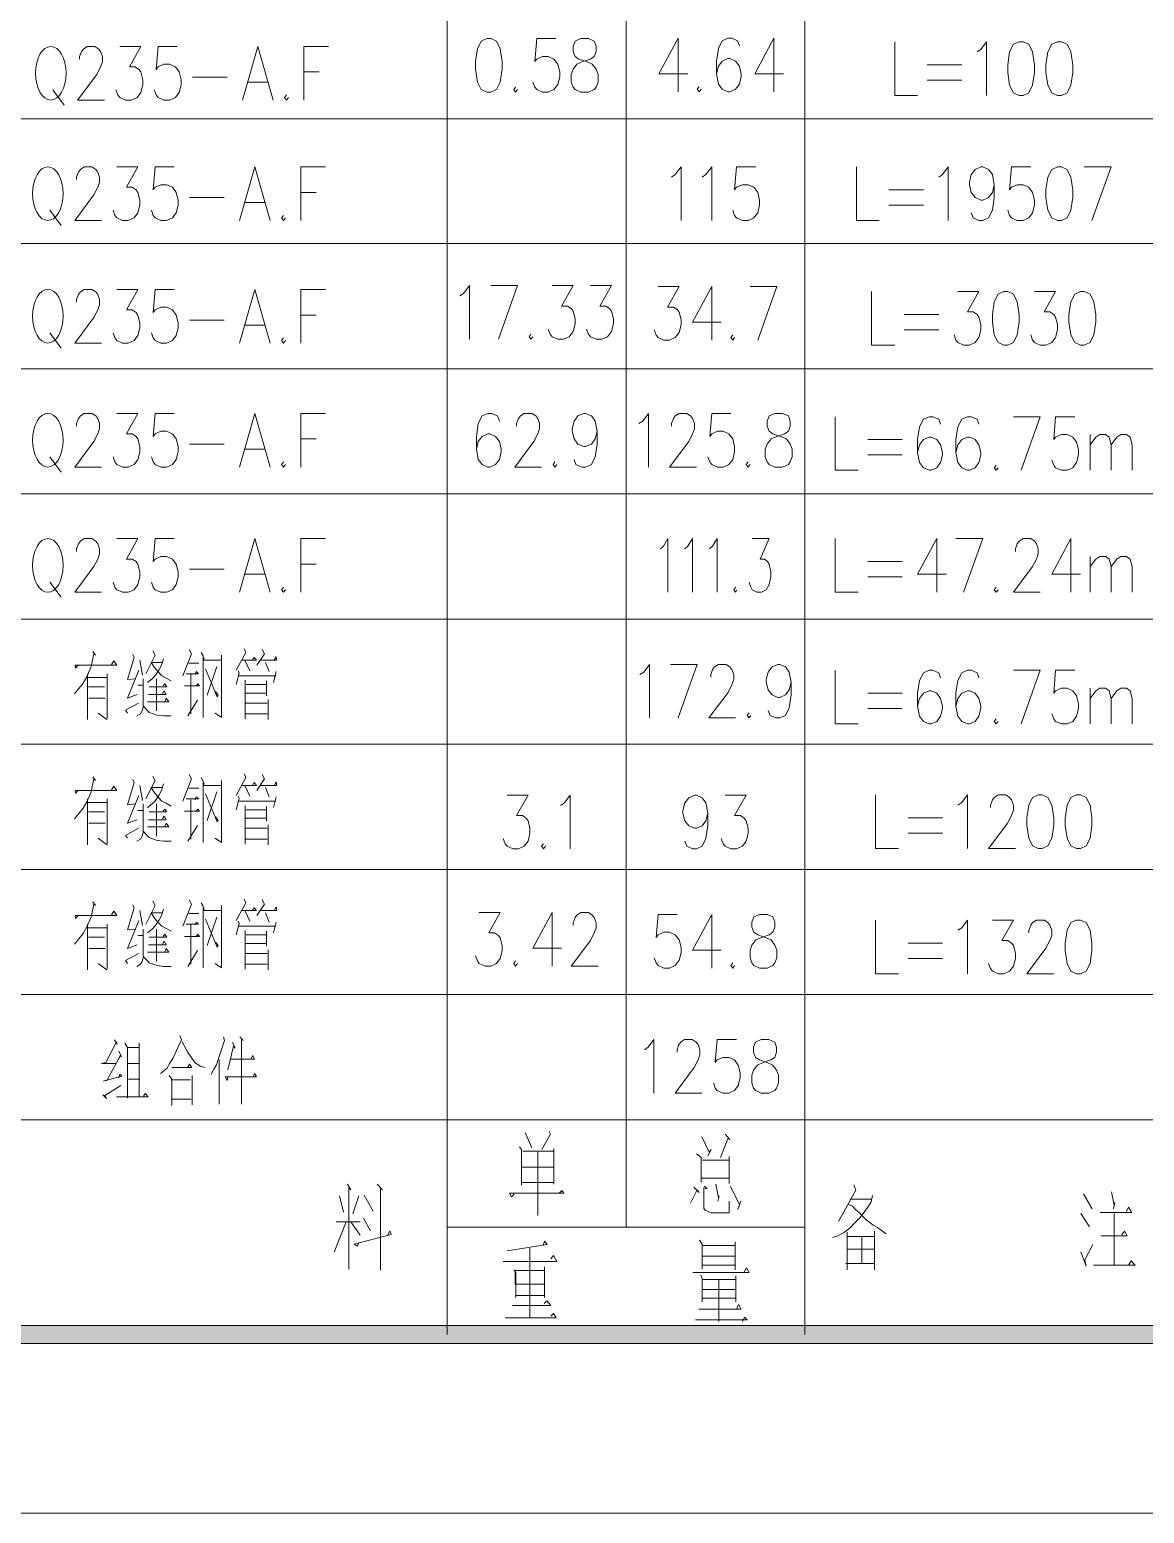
# Model space of a CAD drawing. Header units: millimetres. Extents: x 0 to 829, y 0 to 586.
# Drawn here: x 707.5 to 769, y 0 to 81.8 of the extents above; entities that cross this region are included whole.
import ezdxf

# ---------------------------------------------------------------- set-up
doc = ezdxf.new("R2010")
doc.units = ezdxf.units.MM

msp = doc.modelspace()

# ---------------------------------------------------------------- hatches: boundary and pattern name
h = msp.add_hatch(color=0)
h.dxf.hatch_style = 2
h.paths.add_polyline_path([(24.154694, 9.36625), (25.142472, 10.3505), (818.80075, 10.3505), (819.788528, 9.36625)])

# ---------------------------------------------------------------- linework, layer by layer
at = {"color": 0, "lineweight": 0}
for points in [[(0, 0), (0, 585.632278), (829.154778, 585.632278), (829.154778, 0)], [(732.705333, 81.31175), (732.387833, 81.170639), (732.176167, 80.747306), (732.070333, 80.045278), (732.070333, 79.621944), (732.176167, 78.916389), (732.387833, 78.496583), (732.705333, 78.355472), (732.917, 78.355472), (733.230972, 78.496583), (733.442639, 78.916389), (733.548472, 79.621944), (733.548472, 80.045278), (733.442639, 80.747306), (733.230972, 81.170639), (732.917, 81.31175)], [(737.880583, 81.31175), (737.563083, 81.170639), (737.45725, 80.888417), (737.45725, 80.606194), (737.563083, 80.3275), (737.77475, 80.186389), (738.198083, 80.045278), (738.515583, 79.904167), (738.723722, 79.621944), (738.829556, 79.339722), (738.829556, 78.916389), (738.723722, 78.637694), (738.617889, 78.496583), (738.303917, 78.355472), (737.880583, 78.355472), (737.563083, 78.496583), (737.45725, 78.637694), (737.351417, 78.916389), (737.351417, 79.339722), (737.45725, 79.621944), (737.668917, 79.904167), (737.986417, 80.045278), (738.40975, 80.186389), (738.617889, 80.3275), (738.723722, 80.606194), (738.723722, 80.888417), (738.617889, 81.170639), (738.303917, 81.31175)], [(762.052917, 81.138889), (761.735417, 80.997778), (761.52375, 80.574444), (761.417917, 79.872417), (761.417917, 79.449083), (761.52375, 78.743528), (761.735417, 78.323722), (762.052917, 78.182611), (762.264583, 78.182611), (762.582083, 78.323722), (762.79375, 78.743528), (762.896056, 79.449083), (762.896056, 79.872417), (762.79375, 80.574444), (762.582083, 80.997778), (762.264583, 81.138889)], [(764.166056, 81.138889), (763.848556, 80.997778), (763.636889, 80.574444), (763.531056, 79.872417), (763.531056, 79.449083), (763.636889, 78.743528), (763.848556, 78.323722), (764.166056, 78.182611), (764.377722, 78.182611), (764.691694, 78.323722), (764.903361, 78.743528), (765.009194, 79.449083), (765.009194, 79.872417), (764.903361, 80.574444), (764.691694, 80.997778), (764.377722, 81.138889)], [(764.166056, 74.238556), (763.848556, 74.097444), (763.636889, 73.674111), (763.531056, 72.972083), (763.531056, 72.54875), (763.636889, 71.843194), (763.848556, 71.423389), (764.166056, 71.282278), (764.377722, 71.282278), (764.691694, 71.423389), (764.903361, 71.843194), (765.009194, 72.54875), (765.009194, 72.972083), (764.903361, 73.674111), (764.691694, 74.097444), (764.377722, 74.238556)], [(761.20625, 67.369972), (760.892278, 67.228861), (760.680611, 66.805528), (760.574778, 66.099972), (760.574778, 65.680167), (760.680611, 64.974611), (760.892278, 64.551278), (761.20625, 64.410167), (761.417917, 64.410167), (761.735417, 64.551278), (761.947083, 64.974611), (762.052917, 65.680167), (762.052917, 66.099972), (761.947083, 66.805528), (761.735417, 67.228861), (761.417917, 67.369972)], [(765.432528, 67.369972), (765.115028, 67.228861), (764.903361, 66.805528), (764.797528, 66.099972), (764.797528, 65.680167), (764.903361, 64.974611), (765.115028, 64.551278), (765.432528, 64.410167), (765.644194, 64.410167), (765.961694, 64.551278), (766.173361, 64.974611), (766.279194, 65.680167), (766.279194, 66.099972), (766.173361, 66.805528), (765.961694, 67.228861), (765.644194, 67.369972)], [(748.583861, 60.646028), (748.266361, 60.504917), (748.160528, 60.222694), (748.160528, 59.944), (748.266361, 59.661778), (748.478028, 59.520667), (748.901361, 59.379556), (749.218861, 59.238444), (749.430528, 58.956222), (749.536361, 58.674), (749.536361, 58.250667), (749.430528, 57.971972), (749.324694, 57.830861), (749.007194, 57.68975), (748.583861, 57.68975), (748.266361, 57.830861), (748.160528, 57.971972), (748.054694, 58.250667), (748.054694, 58.674), (748.160528, 58.956222), (748.372194, 59.238444), (748.689694, 59.379556), (749.113028, 59.520667), (749.324694, 59.661778), (749.430528, 59.944), (749.430528, 60.222694), (749.324694, 60.504917), (749.007194, 60.646028)], [(763.107722, 39.613417), (762.79375, 39.472306), (762.582083, 39.048972), (762.47625, 38.346944), (762.47625, 37.923611), (762.582083, 37.218056), (762.79375, 36.794722), (763.107722, 36.653611), (763.319389, 36.653611), (763.636889, 36.794722), (763.848556, 37.218056), (763.954389, 37.923611), (763.954389, 38.346944), (763.848556, 39.048972), (763.636889, 39.472306), (763.319389, 39.613417)], [(765.220861, 39.613417), (764.903361, 39.472306), (764.691694, 39.048972), (764.589389, 38.346944), (764.589389, 37.923611), (764.691694, 37.218056), (764.903361, 36.794722), (765.220861, 36.653611), (765.432528, 36.653611), (765.750028, 36.794722), (765.961694, 37.218056), (766.067528, 37.923611), (766.067528, 38.346944), (765.961694, 39.048972), (765.750028, 39.472306), (765.432528, 39.613417)], [(747.740722, 33.023528), (747.423222, 32.882417), (747.317389, 32.600194), (747.317389, 32.3215), (747.423222, 32.039278), (747.634889, 31.898167), (748.054694, 31.757056), (748.372194, 31.615944), (748.583861, 31.333722), (748.689694, 31.0515), (748.689694, 30.631694), (748.583861, 30.349472), (748.478028, 30.208361), (748.160528, 30.06725), (747.740722, 30.06725), (747.423222, 30.208361), (747.317389, 30.349472), (747.211556, 30.631694), (747.211556, 31.0515), (747.317389, 31.333722), (747.529056, 31.615944), (747.846556, 31.757056), (748.266361, 31.898167), (748.478028, 32.039278), (748.583861, 32.3215), (748.583861, 32.600194), (748.478028, 32.882417), (748.160528, 33.023528)], [(765.220861, 32.713083), (764.903361, 32.571972), (764.691694, 32.148639), (764.589389, 31.443083), (764.589389, 31.023278), (764.691694, 30.317722), (764.903361, 29.894389), (765.220861, 29.753278), (765.432528, 29.753278), (765.750028, 29.894389), (765.961694, 30.317722), (766.067528, 31.023278), (766.067528, 31.443083), (765.961694, 32.148639), (765.750028, 32.571972), (765.432528, 32.713083)], [(747.832444, 26.126722), (747.514944, 25.985611), (747.409111, 25.703389), (747.409111, 25.421167), (747.514944, 25.138944), (747.726611, 25.001361), (748.149944, 24.86025), (748.467444, 24.719139), (748.679111, 24.436917), (748.784944, 24.154694), (748.784944, 23.731361), (748.679111, 23.449139), (748.573278, 23.308028), (748.255778, 23.170444), (747.832444, 23.170444), (747.514944, 23.308028), (747.409111, 23.449139), (747.303278, 23.731361), (747.303278, 24.154694), (747.409111, 24.436917), (747.620778, 24.719139), (747.938278, 24.86025), (748.361611, 25.001361), (748.573278, 25.138944), (748.679111, 25.421167), (748.679111, 25.703389), (748.573278, 25.985611), (748.255778, 26.126722)], [(24.154694, 9.36625), (25.142472, 10.3505), (818.80075, 10.3505), (819.788528, 9.36625)]]:
    msp.add_lwpolyline(points, close=True, dxfattribs=at)
for points in [[(730.521639, 28.603222), (730.521639, 152.654)], [(740.381778, 28.603222), (740.381778, 152.654)], [(750.238389, 28.603222), (750.238389, 152.654)], [(736.508278, 81.31175), (735.449944, 81.31175), (735.344111, 80.045278), (735.449944, 80.186389), (735.767444, 80.3275), (736.084944, 80.3275), (736.402444, 80.186389), (736.614111, 79.904167), (736.716417, 79.480833), (736.716417, 79.198611), (736.614111, 78.775278), (736.402444, 78.496583), (736.084944, 78.355472), (735.767444, 78.355472), (735.449944, 78.496583), (735.344111, 78.637694), (735.238278, 78.916389)], [(743.246333, 81.332917), (742.191528, 79.360889), (743.7755, 79.360889)], [(743.246333, 81.332917), (743.246333, 78.376639)], [(746.625944, 80.909583), (746.520111, 81.191806), (746.206139, 81.332917), (745.994472, 81.332917), (745.676972, 81.191806), (745.465306, 80.768472), (745.359472, 80.066444), (745.359472, 79.360889), (745.465306, 78.796444), (745.676972, 78.51775), (745.994472, 78.376639), (746.100306, 78.376639), (746.417806, 78.51775), (746.625944, 78.796444), (746.731778, 79.219778), (746.731778, 79.360889), (746.625944, 79.784222), (746.417806, 80.066444), (746.100306, 80.207556), (745.994472, 80.207556), (745.676972, 80.066444), (745.465306, 79.784222), (745.359472, 79.360889)], [(748.527417, 81.332917), (747.472611, 79.360889), (749.056583, 79.360889)], [(748.527417, 81.332917), (748.527417, 78.376639)], [(755.187861, 81.138889), (755.187861, 78.182611), (756.454333, 78.182611)], [(759.728111, 80.574444), (759.939778, 80.715556), (760.257278, 81.138889), (760.257278, 78.182611)], [(710.243972, 80.175806), (710.243972, 80.316917), (710.349806, 80.595611), (710.455639, 80.736722), (710.667306, 80.877833), (711.087111, 80.877833), (711.298778, 80.736722), (711.404611, 80.595611), (711.510444, 80.316917), (711.510444, 80.034694), (711.404611, 79.752472), (711.192944, 79.329139), (710.138139, 77.921556), (711.616278, 77.921556)], [(712.462944, 80.877833), (713.623583, 80.877833), (712.988583, 79.752472), (713.306083, 79.752472), (713.51775, 79.611361), (713.623583, 79.47025), (713.729417, 79.046917), (713.729417, 78.764694), (713.623583, 78.344889), (713.411917, 78.062667), (713.094417, 77.921556), (712.780444, 77.921556), (712.462944, 78.062667), (712.357111, 78.203778), (712.251278, 78.486)], [(715.630889, 80.877833), (714.576083, 80.877833), (714.47025, 79.611361), (714.576083, 79.752472), (714.890056, 79.893583), (715.207556, 79.893583), (715.525056, 79.752472), (715.736722, 79.47025), (715.842556, 79.046917), (715.842556, 78.764694), (715.736722, 78.344889), (715.525056, 78.062667), (715.207556, 77.921556), (714.890056, 77.921556), (714.576083, 78.062667), (714.47025, 78.203778), (714.364417, 78.486)], [(719.222167, 77.921556), (720.068833, 80.877833), (720.911972, 77.921556)], [(722.601778, 77.921556), (722.601778, 80.877833), (723.977611, 80.877833)], [(722.601778, 79.47025), (723.448444, 79.47025)], [(756.9835, 79.872417), (758.884972, 79.872417)], [(716.477556, 79.188028), (718.379028, 79.188028)], [(719.539667, 78.905806), (720.594472, 78.905806)], [(734.289306, 78.637694), (734.183472, 78.496583), (734.289306, 78.355472), (734.395139, 78.496583)], [(744.4105, 78.655333), (744.304667, 78.51775), (744.4105, 78.376639), (744.516333, 78.51775)], [(756.9835, 79.02575), (758.884972, 79.02575)], [(708.765833, 78.486), (709.397306, 77.639333)], [(721.652806, 78.203778), (721.546972, 78.062667), (721.652806, 77.921556), (721.758639, 78.062667)], [(592.493806, 76.884389), (769.958667, 76.884389)], [(710.081694, 73.536528), (710.081694, 73.674111), (710.187528, 73.956333), (710.293361, 74.097444), (710.505028, 74.238556), (710.924833, 74.238556), (711.1365, 74.097444), (711.242333, 73.956333), (711.348167, 73.674111), (711.348167, 73.395417), (711.242333, 73.113194), (711.030667, 72.689861), (709.975861, 71.282278), (711.454, 71.282278)], [(712.300667, 74.238556), (713.461306, 74.238556), (712.826306, 73.113194), (713.143806, 73.113194), (713.355472, 72.972083), (713.461306, 72.830972), (713.567139, 72.407639), (713.567139, 72.125417), (713.461306, 71.705611), (713.249639, 71.423389), (712.932139, 71.282278), (712.614639, 71.282278), (712.300667, 71.423389), (712.194833, 71.5645), (712.089, 71.843194)], [(715.468611, 74.238556), (714.410278, 74.238556), (714.307972, 72.972083), (714.410278, 73.113194), (714.727778, 73.254306), (715.045278, 73.254306), (715.362778, 73.113194), (715.574444, 72.830972), (715.680278, 72.407639), (715.680278, 72.125417), (715.574444, 71.705611), (715.362778, 71.423389), (715.045278, 71.282278), (714.727778, 71.282278), (714.410278, 71.423389), (714.307972, 71.5645), (714.202139, 71.843194)], [(719.059889, 71.282278), (719.903028, 74.238556), (720.749694, 71.282278)], [(722.4395, 71.282278), (722.4395, 74.238556), (723.811806, 74.238556)], [(742.879444, 73.674111), (743.091111, 73.815222), (743.408611, 74.238556), (743.408611, 71.282278)], [(744.56925, 73.674111), (744.780917, 73.815222), (745.098417, 74.238556), (745.098417, 71.282278)], [(747.529056, 74.238556), (746.470722, 74.238556), (746.364889, 72.972083), (746.470722, 73.113194), (746.788222, 73.254306), (747.105722, 73.254306), (747.423222, 73.113194), (747.634889, 72.830972), (747.740722, 72.407639), (747.740722, 72.125417), (747.634889, 71.705611), (747.423222, 71.423389), (747.105722, 71.282278), (746.788222, 71.282278), (746.470722, 71.423389), (746.364889, 71.5645), (746.259056, 71.843194)], [(753.074722, 74.238556), (753.074722, 71.282278), (754.341194, 71.282278)], [(757.614972, 73.674111), (757.826639, 73.815222), (758.144139, 74.238556), (758.144139, 71.282278)], [(760.680611, 73.254306), (760.574778, 72.830972), (760.363111, 72.54875), (760.045611, 72.407639), (759.939778, 72.407639), (759.622278, 72.54875), (759.410611, 72.830972), (759.304778, 73.254306), (759.304778, 73.395417), (759.410611, 73.815222), (759.622278, 74.097444), (759.939778, 74.238556), (760.045611, 74.238556), (760.363111, 74.097444), (760.574778, 73.815222), (760.680611, 73.254306), (760.680611, 72.54875), (760.574778, 71.843194), (760.363111, 71.423389), (760.045611, 71.282278), (759.833944, 71.282278), (759.516444, 71.423389), (759.410611, 71.705611)], [(762.687917, 74.238556), (761.629583, 74.238556), (761.52375, 72.972083), (761.629583, 73.113194), (761.947083, 73.254306), (762.264583, 73.254306), (762.582083, 73.113194), (762.79375, 72.830972), (762.896056, 72.407639), (762.896056, 72.125417), (762.79375, 71.705611), (762.582083, 71.423389), (762.264583, 71.282278), (761.947083, 71.282278), (761.629583, 71.423389), (761.52375, 71.5645), (761.417917, 71.843194)], [(765.644194, 74.238556), (767.122333, 74.238556), (766.067528, 71.282278)], [(722.4395, 72.830972), (723.286167, 72.830972)], [(754.870361, 72.972083), (756.771833, 72.972083)], [(716.31175, 72.54875), (718.213222, 72.54875)], [(719.377389, 72.266528), (720.432194, 72.266528)], [(754.870361, 72.125417), (756.771833, 72.125417)], [(708.603556, 71.843194), (709.235028, 71.000056)], [(721.490528, 71.5645), (721.384694, 71.423389), (721.490528, 71.282278), (721.596361, 71.423389)], [(592.493806, 70.012278), (769.958667, 70.012278)], [(710.081694, 66.777306), (710.081694, 66.918417), (710.187528, 67.200639), (710.293361, 67.34175), (710.505028, 67.482861), (710.924833, 67.482861), (711.1365, 67.34175), (711.242333, 67.200639), (711.348167, 66.918417), (711.348167, 66.636194), (711.242333, 66.353972), (711.030667, 65.930639), (709.975861, 64.523056), (711.454, 64.523056)], [(712.300667, 67.482861), (713.461306, 67.482861), (712.826306, 66.353972), (713.143806, 66.353972), (713.355472, 66.212861), (713.461306, 66.07175), (713.567139, 65.648417), (713.567139, 65.369722), (713.461306, 64.946389), (713.249639, 64.664167), (712.932139, 64.523056), (712.614639, 64.523056), (712.300667, 64.664167), (712.194833, 64.805278), (712.089, 65.0875)], [(715.468611, 67.482861), (714.410278, 67.482861), (714.307972, 66.212861), (714.410278, 66.353972), (714.727778, 66.495083), (715.045278, 66.495083), (715.362778, 66.353972), (715.574444, 66.07175), (715.680278, 65.648417), (715.680278, 65.369722), (715.574444, 64.946389), (715.362778, 64.664167), (715.045278, 64.523056), (714.727778, 64.523056), (714.410278, 64.664167), (714.307972, 64.805278), (714.202139, 65.0875)], [(719.059889, 64.523056), (719.903028, 67.482861), (720.749694, 64.523056)], [(722.4395, 64.523056), (722.4395, 67.482861), (723.811806, 67.482861)], [(731.223667, 67.130083), (731.435333, 67.271194), (731.752833, 67.694528), (731.752833, 64.734722)], [(732.917, 67.694528), (734.395139, 67.694528), (733.336806, 64.734722)], [(736.296611, 67.694528), (737.45725, 67.694528), (736.82225, 66.565639), (737.13975, 66.565639), (737.351417, 66.424528), (737.45725, 66.283417), (737.563083, 65.863611), (737.563083, 65.581389), (737.45725, 65.158056), (737.245583, 64.875833), (736.928083, 64.734722), (736.614111, 64.734722), (736.296611, 64.875833), (736.190778, 65.016944), (736.084944, 65.299167)], [(738.40975, 67.694528), (739.570389, 67.694528), (738.935389, 66.565639), (739.252889, 66.565639), (739.464556, 66.424528), (739.570389, 66.283417), (739.676222, 65.863611), (739.676222, 65.581389), (739.570389, 65.158056), (739.358722, 64.875833), (739.041222, 64.734722), (738.723722, 64.734722), (738.40975, 64.875833), (738.303917, 65.016944), (738.198083, 65.299167)], [(742.142139, 67.641611), (743.302778, 67.641611), (742.667778, 66.512722), (742.985278, 66.512722), (743.196944, 66.371611), (743.302778, 66.2305), (743.408611, 65.810694), (743.408611, 65.528472), (743.302778, 65.105139), (743.091111, 64.822917), (742.773611, 64.681806), (742.456111, 64.681806), (742.142139, 64.822917), (742.036306, 64.964028), (741.930472, 65.24625)], [(745.098417, 67.641611), (744.043611, 65.669583), (745.627583, 65.669583)], [(745.098417, 67.641611), (745.098417, 64.681806)], [(747.211556, 67.641611), (748.689694, 67.641611), (747.634889, 64.681806)], [(753.917861, 67.369972), (753.917861, 64.410167), (755.187861, 64.410167)], [(758.673306, 67.369972), (759.833944, 67.369972), (759.198944, 66.241083), (759.516444, 66.241083), (759.728111, 66.099972), (759.833944, 65.958861), (759.939778, 65.539056), (759.939778, 65.256833), (759.833944, 64.8335), (759.622278, 64.551278), (759.304778, 64.410167), (758.990806, 64.410167), (758.673306, 64.551278), (758.567472, 64.692389), (758.461639, 64.974611)], [(762.896056, 67.369972), (764.060222, 67.369972), (763.425222, 66.241083), (763.742722, 66.241083), (763.954389, 66.099972), (764.060222, 65.958861), (764.166056, 65.539056), (764.166056, 65.256833), (764.060222, 64.8335), (763.848556, 64.551278), (763.531056, 64.410167), (763.213556, 64.410167), (762.896056, 64.551278), (762.79375, 64.692389), (762.687917, 64.974611)], [(716.31175, 65.789528), (718.213222, 65.789528)], [(719.377389, 65.510833), (720.432194, 65.510833)], [(722.4395, 66.07175), (723.286167, 66.07175)], [(755.7135, 66.099972), (757.614972, 66.099972)], [(708.603556, 65.0875), (709.235028, 64.240833)], [(721.490528, 64.805278), (721.384694, 64.664167), (721.490528, 64.523056), (721.596361, 64.664167)], [(735.132444, 65.016944), (735.026611, 64.875833), (735.132444, 64.734722), (735.238278, 64.875833)], [(746.259056, 64.964028), (746.153222, 64.822917), (746.259056, 64.681806), (746.364889, 64.822917)], [(755.7135, 65.256833), (757.614972, 65.256833)], [(592.493806, 63.111944), (769.958667, 63.111944)], [(710.081694, 59.944), (710.081694, 60.081583), (710.187528, 60.363806), (710.293361, 60.504917), (710.505028, 60.646028), (710.924833, 60.646028), (711.1365, 60.504917), (711.242333, 60.363806), (711.348167, 60.081583), (711.348167, 59.802889), (711.242333, 59.520667), (711.030667, 59.097333), (709.975861, 57.68975), (711.454, 57.68975)], [(712.300667, 60.646028), (713.461306, 60.646028), (712.826306, 59.520667), (713.143806, 59.520667), (713.355472, 59.379556), (713.461306, 59.238444), (713.567139, 58.815111), (713.567139, 58.532889), (713.461306, 58.113083), (713.249639, 57.830861), (712.932139, 57.68975), (712.614639, 57.68975), (712.300667, 57.830861), (712.194833, 57.971972), (712.089, 58.250667)], [(715.468611, 60.646028), (714.410278, 60.646028), (714.307972, 59.379556), (714.410278, 59.520667), (714.727778, 59.661778), (715.045278, 59.661778), (715.362778, 59.520667), (715.574444, 59.238444), (715.680278, 58.815111), (715.680278, 58.532889), (715.574444, 58.113083), (715.362778, 57.830861), (715.045278, 57.68975), (714.727778, 57.68975), (714.410278, 57.830861), (714.307972, 57.971972), (714.202139, 58.250667)], [(719.059889, 57.68975), (719.903028, 60.646028), (720.749694, 57.68975)], [(722.4395, 57.68975), (722.4395, 60.646028), (723.811806, 60.646028)], [(733.389722, 60.222694), (733.283889, 60.504917), (732.966389, 60.646028), (732.75825, 60.646028), (732.44075, 60.504917), (732.229083, 60.081583), (732.12325, 59.379556), (732.12325, 58.674), (732.229083, 58.113083), (732.44075, 57.830861), (732.75825, 57.68975), (732.864083, 57.68975), (733.178056, 57.830861), (733.389722, 58.113083), (733.495556, 58.532889), (733.495556, 58.674), (733.389722, 59.097333), (733.178056, 59.379556), (732.864083, 59.520667), (732.75825, 59.520667), (732.44075, 59.379556), (732.229083, 59.097333), (732.12325, 58.674)], [(734.342222, 59.944), (734.342222, 60.081583), (734.448056, 60.363806), (734.553889, 60.504917), (734.765556, 60.646028), (735.185361, 60.646028), (735.397028, 60.504917), (735.502861, 60.363806), (735.608694, 60.081583), (735.608694, 59.802889), (735.502861, 59.520667), (735.291194, 59.097333), (734.236389, 57.68975), (735.714528, 57.68975)], [(738.776639, 59.661778), (738.670806, 59.238444), (738.462667, 58.956222), (738.145167, 58.815111), (738.039333, 58.815111), (737.721833, 58.956222), (737.510167, 59.238444), (737.404333, 59.661778), (737.404333, 59.802889), (737.510167, 60.222694), (737.721833, 60.504917), (738.039333, 60.646028), (738.145167, 60.646028), (738.462667, 60.504917), (738.670806, 60.222694), (738.776639, 59.661778), (738.776639, 58.956222), (738.670806, 58.250667), (738.462667, 57.830861), (738.145167, 57.68975), (737.9335, 57.68975), (737.616, 57.830861), (737.510167, 58.113083)], [(741.083806, 60.081583), (741.295472, 60.222694), (741.612972, 60.646028), (741.612972, 57.68975)], [(742.879444, 59.944), (742.879444, 60.081583), (742.985278, 60.363806), (743.091111, 60.504917), (743.302778, 60.646028), (743.726111, 60.646028), (743.937778, 60.504917), (744.043611, 60.363806), (744.149444, 60.081583), (744.149444, 59.802889), (744.043611, 59.520667), (743.831944, 59.097333), (742.773611, 57.68975), (744.25175, 57.68975)], [(746.153222, 60.646028), (745.098417, 60.646028), (744.992583, 59.379556), (745.098417, 59.520667), (745.415917, 59.661778), (745.733417, 59.661778), (746.047389, 59.520667), (746.259056, 59.238444), (746.364889, 58.815111), (746.364889, 58.532889), (746.259056, 58.113083), (746.047389, 57.830861), (745.733417, 57.68975), (745.415917, 57.68975), (745.098417, 57.830861), (744.992583, 57.971972), (744.88675, 58.250667)], [(751.910556, 60.466111), (751.910556, 57.509833), (753.180556, 57.509833)], [(757.720806, 60.046306), (757.614972, 60.325), (757.297472, 60.466111), (757.089333, 60.466111), (756.771833, 60.325), (756.560167, 59.905194), (756.454333, 59.199639), (756.454333, 58.494083), (756.560167, 57.933167), (756.771833, 57.650944), (757.089333, 57.509833), (757.195167, 57.509833), (757.509139, 57.650944), (757.720806, 57.933167), (757.826639, 58.352972), (757.826639, 58.494083), (757.720806, 58.917417), (757.509139, 59.199639), (757.195167, 59.34075), (757.089333, 59.34075), (756.771833, 59.199639), (756.560167, 58.917417), (756.454333, 58.494083)], [(759.833944, 60.046306), (759.728111, 60.325), (759.410611, 60.466111), (759.198944, 60.466111), (758.884972, 60.325), (758.673306, 59.905194), (758.567472, 59.199639), (758.567472, 58.494083), (758.673306, 57.933167), (758.884972, 57.650944), (759.198944, 57.509833), (759.304778, 57.509833), (759.622278, 57.650944), (759.833944, 57.933167), (759.939778, 58.352972), (759.939778, 58.494083), (759.833944, 58.917417), (759.622278, 59.199639), (759.304778, 59.34075), (759.198944, 59.34075), (758.884972, 59.199639), (758.673306, 58.917417), (758.567472, 58.494083)], [(761.735417, 60.466111), (763.213556, 60.466111), (762.15875, 57.509833)], [(765.115028, 60.466111), (764.060222, 60.466111), (763.954389, 59.199639), (764.060222, 59.34075), (764.377722, 59.481861), (764.691694, 59.481861), (765.009194, 59.34075), (765.220861, 59.058528), (765.326694, 58.635194), (765.326694, 58.352972), (765.220861, 57.933167), (765.009194, 57.650944), (764.691694, 57.509833), (764.377722, 57.509833), (764.060222, 57.650944), (763.954389, 57.792056), (763.848556, 58.074278)], [(716.31175, 58.956222), (718.213222, 58.956222)], [(722.4395, 59.238444), (723.286167, 59.238444)], [(753.706194, 59.199639), (755.607667, 59.199639)], [(765.961694, 57.509833), (765.961694, 59.481861)], [(765.961694, 58.917417), (766.279194, 59.34075), (766.490861, 59.481861), (766.804833, 59.481861), (767.0165, 59.34075), (767.122333, 58.917417), (767.122333, 57.509833)], [(767.122333, 58.917417), (767.439833, 59.34075), (767.6515, 59.481861), (767.969, 59.481861), (768.180667, 59.34075), (768.2865, 58.917417), (768.2865, 57.509833)], [(708.603556, 58.250667), (709.235028, 57.407528)], [(719.377389, 58.674), (720.432194, 58.674)], [(753.706194, 58.352972), (755.607667, 58.352972)], [(721.490528, 57.971972), (721.384694, 57.830861), (721.490528, 57.68975), (721.596361, 57.830861)], [(736.455361, 57.971972), (736.349528, 57.830861), (736.455361, 57.68975), (736.561194, 57.830861)], [(747.105722, 57.971972), (746.999889, 57.830861), (747.105722, 57.68975), (747.211556, 57.830861)], [(760.786444, 57.792056), (760.680611, 57.650944), (760.786444, 57.509833), (760.892278, 57.650944)], [(592.493806, 56.211611), (769.958667, 56.211611)], [(710.081694, 53.040139), (710.081694, 53.18125), (710.187528, 53.463472), (710.293361, 53.604583), (710.505028, 53.745694), (710.924833, 53.745694), (711.1365, 53.604583), (711.242333, 53.463472), (711.348167, 53.18125), (711.348167, 52.899028), (711.242333, 52.616806), (711.030667, 52.197), (709.975861, 50.785889), (711.454, 50.785889)], [(712.300667, 53.745694), (713.461306, 53.745694), (712.826306, 52.616806), (713.143806, 52.616806), (713.355472, 52.479222), (713.461306, 52.338111), (713.567139, 51.914778), (713.567139, 51.632556), (713.461306, 51.209222), (713.249639, 50.927), (712.932139, 50.785889), (712.614639, 50.785889), (712.300667, 50.927), (712.194833, 51.068111), (712.089, 51.350333)], [(715.468611, 53.745694), (714.410278, 53.745694), (714.307972, 52.479222), (714.410278, 52.616806), (714.727778, 52.757917), (715.045278, 52.757917), (715.362778, 52.616806), (715.574444, 52.338111), (715.680278, 51.914778), (715.680278, 51.632556), (715.574444, 51.209222), (715.362778, 50.927), (715.045278, 50.785889), (714.727778, 50.785889), (714.410278, 50.927), (714.307972, 51.068111), (714.202139, 51.350333)], [(719.059889, 50.785889), (719.903028, 53.745694), (720.749694, 50.785889)], [(722.4395, 50.785889), (722.4395, 53.745694), (723.811806, 53.745694)], [(742.269139, 53.18125), (742.434944, 53.322361), (742.688944, 53.745694), (742.688944, 50.785889)], [(743.620278, 53.18125), (743.789611, 53.322361), (744.043611, 53.745694), (744.043611, 50.785889)], [(744.971417, 53.18125), (745.14075, 53.322361), (745.39475, 53.745694), (745.39475, 50.785889)], [(747.338556, 53.745694), (748.266361, 53.745694), (747.761889, 52.616806), (748.012361, 52.616806), (748.181694, 52.479222), (748.266361, 52.338111), (748.351028, 51.914778), (748.351028, 51.632556), (748.266361, 51.209222), (748.097028, 50.927), (747.846556, 50.785889), (747.592556, 50.785889), (747.338556, 50.927), (747.253889, 51.068111), (747.169222, 51.350333)], [(751.910556, 53.745694), (751.910556, 50.785889), (753.180556, 50.785889)], [(757.509139, 53.745694), (756.454333, 51.773667), (758.038306, 51.773667)], [(757.509139, 53.745694), (757.509139, 50.785889)], [(758.567472, 53.745694), (760.045611, 53.745694), (758.990806, 50.785889)], [(761.84125, 53.040139), (761.84125, 53.18125), (761.947083, 53.463472), (762.052917, 53.604583), (762.264583, 53.745694), (762.687917, 53.745694), (762.896056, 53.604583), (763.001889, 53.463472), (763.107722, 53.18125), (763.107722, 52.899028), (763.001889, 52.616806), (762.79375, 52.197), (761.735417, 50.785889), (763.213556, 50.785889)], [(764.903361, 53.745694), (763.848556, 51.773667), (765.432528, 51.773667)], [(764.903361, 53.745694), (764.903361, 50.785889)], [(753.706194, 52.479222), (755.607667, 52.479222)], [(765.961694, 50.785889), (765.961694, 52.757917)], [(765.961694, 52.197), (766.279194, 52.616806), (766.490861, 52.757917), (766.804833, 52.757917), (767.0165, 52.616806), (767.122333, 52.197), (767.122333, 50.785889)], [(767.122333, 52.197), (767.439833, 52.616806), (767.6515, 52.757917), (767.969, 52.757917), (768.180667, 52.616806), (768.2865, 52.197), (768.2865, 50.785889)], [(716.31175, 52.055889), (718.213222, 52.055889)], [(719.377389, 51.773667), (720.432194, 51.773667)], [(722.4395, 52.338111), (723.286167, 52.338111)], [(753.706194, 51.632556), (755.607667, 51.632556)], [(708.603556, 51.350333), (709.235028, 50.507194)], [(721.490528, 51.068111), (721.384694, 50.927), (721.490528, 50.785889), (721.596361, 50.927)], [(746.407222, 51.068111), (746.322556, 50.927), (746.407222, 50.785889), (746.491889, 50.927)], [(760.786444, 51.068111), (760.680611, 50.927), (760.786444, 50.785889), (760.892278, 50.927)], [(592.493806, 49.30775), (769.958667, 49.30775)], [(710.970694, 47.512111), (711.118861, 47.314556), (711.030667, 47.392167), (710.8825, 46.683083), (710.646139, 46.129222), (710.438, 45.776444), (709.965278, 45.183778)], [(714.283278, 47.550917), (714.403222, 47.314556), (713.89875, 46.287972)], [(716.294111, 47.628528), (716.414056, 47.392167), (715.941333, 46.171556)], [(716.94675, 47.469778), (717.063167, 47.27575), (717.063167, 43.882028)], [(719.310361, 47.667333), (719.402083, 47.469778), (718.869389, 46.485528)], [(720.319306, 47.628528), (720.435722, 47.392167), (720.022972, 46.760694)], [(710.173417, 46.760694), (710.02525, 46.605472), (709.9935, 46.760694), (712.300667, 46.760694), (712.124278, 46.997056), (712.007861, 46.7995)], [(713.189667, 47.353361), (713.249639, 47.194611), (712.893333, 45.974), (713.337833, 46.012806)], [(713.574194, 47.039389), (713.722361, 46.210361)], [(714.875944, 47.117), (714.756, 46.760694), (714.607833, 46.485528), (714.431444, 46.210361), (714.255056, 46.012806), (713.986944, 45.81525)], [(714.195083, 46.919444), (714.815972, 46.919444)], [(714.195083, 46.919444), (714.34325, 46.683083), (714.551389, 46.407917), (714.78775, 46.171556), (715.024111, 46.051611), (715.288694, 45.892861)], [(716.265889, 46.880639), (716.826806, 46.880639)], [(717.094917, 47.194611), (717.094917, 47.039389), (718.040361, 47.039389)], [(717.804, 46.683083), (717.271306, 45.106167)], [(718.068583, 47.314556), (718.068583, 43.882028), (717.715806, 44.118389)], [(719.165722, 47.039389), (719.991222, 47.039389), (719.874806, 47.194611), (719.786611, 47.039389)], [(719.370333, 46.997056), (719.638444, 46.446722)], [(720.227583, 47.039389), (721.116583, 47.039389), (721.084833, 47.233417), (720.968417, 47.039389)], [(720.495694, 46.919444), (720.700306, 46.407917)], [(741.136722, 46.245639), (741.348389, 46.38675), (741.665889, 46.810083), (741.665889, 43.853806)], [(742.826528, 46.810083), (744.304667, 46.810083), (743.249861, 43.853806)], [(745.0455, 46.104528), (745.0455, 46.245639), (745.151333, 46.527861), (745.257167, 46.668972), (745.468833, 46.810083), (745.892167, 46.810083), (746.100306, 46.668972), (746.206139, 46.527861), (746.311972, 46.245639), (746.311972, 45.966944), (746.206139, 45.684722), (745.998, 45.261389), (744.939667, 43.853806), (746.417806, 43.853806)], [(749.483444, 45.825833), (749.377611, 45.4025), (749.165944, 45.120278), (748.848444, 44.979167), (748.742611, 44.979167), (748.425111, 45.120278), (748.213444, 45.4025), (748.107611, 45.825833), (748.107611, 45.966944), (748.213444, 46.38675), (748.425111, 46.668972), (748.742611, 46.810083), (748.848444, 46.810083), (749.165944, 46.668972), (749.377611, 46.38675), (749.483444, 45.825833), (749.483444, 45.120278), (749.377611, 44.414722), (749.165944, 43.994917), (748.848444, 43.853806), (748.636778, 43.853806), (748.319278, 43.994917), (748.213444, 44.273611)], [(710.674361, 43.765611), (710.674361, 46.287972), (710.674361, 46.090417), (711.767972, 46.090417), (711.767972, 46.287972), (711.767972, 43.882028), (711.73975, 43.765611), (711.267028, 44.118389)], [(713.514222, 46.485528), (712.893333, 44.947417), (713.426028, 45.144972)], [(713.750583, 46.012806), (713.750583, 44.435889), (713.690611, 44.238333), (713.602417, 44.079583), (713.397806, 43.963167)], [(714.491417, 46.012806), (714.491417, 44.238333)], [(716.117722, 46.287972), (716.798583, 46.287972), (716.678639, 46.407917), (716.618667, 46.249167)], [(716.382306, 46.249167), (716.382306, 44.079583)], [(717.183111, 46.563139), (717.832222, 45.025028), (717.892194, 45.106167), (717.744028, 45.303722)], [(718.985806, 46.446722), (719.045778, 46.326778), (718.869389, 45.695306)], [(719.017556, 46.171556), (721.056611, 46.171556)], [(719.370333, 45.935194), (719.370333, 43.804417)], [(720.555667, 45.892861), (720.555667, 45.067361)], [(721.084833, 46.407917), (720.940194, 45.81525)], [(751.910556, 46.482), (751.910556, 43.525722), (753.180556, 43.525722)], [(757.720806, 46.062194), (757.614972, 46.344417), (757.297472, 46.482), (757.089333, 46.482), (756.771833, 46.344417), (756.560167, 45.921083), (756.454333, 45.215528), (756.454333, 44.509972), (756.560167, 43.949056), (756.771833, 43.666833), (757.089333, 43.525722), (757.195167, 43.525722), (757.509139, 43.666833), (757.720806, 43.949056), (757.826639, 44.372389), (757.826639, 44.509972), (757.720806, 44.933306), (757.509139, 45.215528), (757.195167, 45.356639), (757.089333, 45.356639), (756.771833, 45.215528), (756.560167, 44.933306), (756.454333, 44.509972)], [(759.833944, 46.062194), (759.728111, 46.344417), (759.410611, 46.482), (759.198944, 46.482), (758.884972, 46.344417), (758.673306, 45.921083), (758.567472, 45.215528), (758.567472, 44.509972), (758.673306, 43.949056), (758.884972, 43.666833), (759.198944, 43.525722), (759.304778, 43.525722), (759.622278, 43.666833), (759.833944, 43.949056), (759.939778, 44.372389), (759.939778, 44.509972), (759.833944, 44.933306), (759.622278, 45.215528), (759.304778, 45.356639), (759.198944, 45.356639), (758.884972, 45.215528), (758.673306, 44.933306), (758.567472, 44.509972)], [(761.735417, 46.482), (763.213556, 46.482), (762.15875, 43.525722)], [(765.115028, 46.482), (764.060222, 46.482), (763.954389, 45.215528), (764.060222, 45.356639), (764.377722, 45.49775), (764.691694, 45.49775), (765.009194, 45.356639), (765.220861, 45.074417), (765.326694, 44.651083), (765.326694, 44.372389), (765.220861, 43.949056), (765.009194, 43.666833), (764.691694, 43.525722), (764.377722, 43.525722), (764.060222, 43.666833), (763.954389, 43.807944), (763.848556, 44.090167)], [(710.734333, 45.578889), (711.623333, 45.578889)], [(713.45425, 45.6565), (713.750583, 45.6565)], [(714.046917, 45.144972), (715.024111, 45.144972), (714.904167, 45.342528), (714.815972, 45.183778)], [(714.075139, 45.578889), (715.052333, 45.578889), (714.935917, 45.737639), (714.844194, 45.617694)], [(716.029528, 45.617694), (716.858556, 45.617694), (716.766833, 45.737639), (716.678639, 45.617694)], [(719.402083, 45.222583), (720.555667, 45.222583)], [(719.430306, 45.695306), (720.555667, 45.695306)], [(753.706194, 45.215528), (755.607667, 45.215528)], [(765.961694, 43.525722), (765.961694, 45.49775)], [(765.961694, 44.933306), (766.279194, 45.356639), (766.490861, 45.49775), (766.804833, 45.49775), (767.0165, 45.356639), (767.122333, 44.933306), (767.122333, 43.525722)], [(767.122333, 44.933306), (767.439833, 45.356639), (767.6515, 45.49775), (767.969, 45.49775), (768.180667, 45.356639), (768.2865, 44.933306), (768.2865, 43.525722)], [(710.762556, 44.947417), (711.651556, 44.947417)], [(712.893333, 44.118389), (712.776917, 44.277139), (713.486, 44.67225)], [(713.750583, 44.5135), (713.9305, 44.315944), (714.075139, 44.157194), (714.315028, 44.079583), (714.519639, 44.001972), (714.875944, 43.963167), (715.288694, 43.963167)], [(713.986944, 44.749861), (715.172278, 44.749861), (715.024111, 44.947417), (714.935917, 44.749861)], [(716.205917, 43.963167), (716.738611, 44.831)], [(719.402083, 44.67225), (720.583889, 44.67225)], [(720.643861, 44.869806), (720.643861, 43.765611)], [(753.706194, 44.372389), (755.607667, 44.372389)], [(719.370333, 44.079583), (720.583889, 44.079583)], [(747.158639, 44.136028), (747.052806, 43.994917), (747.158639, 43.853806), (747.264472, 43.994917)], [(760.786444, 43.807944), (760.680611, 43.666833), (760.786444, 43.525722), (760.892278, 43.666833)], [(592.493806, 42.407417), (769.958667, 42.407417)], [(710.970694, 40.60825), (711.118861, 40.410694), (711.030667, 40.491833), (710.8825, 39.78275), (710.646139, 39.228889), (710.438, 38.872583), (709.965278, 38.283444)], [(710.173417, 39.860361), (710.02525, 39.701611), (709.9935, 39.860361), (712.300667, 39.860361), (712.124278, 40.096722), (712.007861, 39.899167)], [(713.189667, 40.453028), (713.249639, 40.294278), (712.893333, 39.070139), (713.337833, 39.112472)], [(713.574194, 40.135528), (713.722361, 39.3065)], [(714.283278, 40.650583), (714.403222, 40.410694), (713.89875, 39.387639)], [(714.875944, 40.216667), (714.756, 39.860361), (714.607833, 39.585194), (714.431444, 39.3065), (714.255056, 39.112472), (713.986944, 38.914917)], [(716.294111, 40.728194), (716.414056, 40.491833), (715.941333, 39.267694)], [(716.94675, 40.569444), (717.063167, 40.371889), (717.063167, 36.981694)], [(717.094917, 40.294278), (717.094917, 40.135528), (718.040361, 40.135528)], [(718.068583, 40.410694), (718.068583, 36.981694), (717.715806, 37.218056)], [(719.310361, 40.767), (719.402083, 40.569444), (718.869389, 39.585194)], [(719.165722, 40.135528), (719.991222, 40.135528), (719.874806, 40.294278), (719.786611, 40.135528)], [(719.370333, 40.096722), (719.638444, 39.546389)], [(720.319306, 40.728194), (720.435722, 40.491833), (720.022972, 39.860361)], [(720.227583, 40.135528), (721.116583, 40.135528), (721.084833, 40.333083), (720.968417, 40.135528)], [(710.674361, 36.86175), (710.674361, 39.387639), (710.674361, 39.190083), (711.767972, 39.190083), (711.767972, 39.387639), (711.767972, 36.981694), (711.73975, 36.86175), (711.267028, 37.218056)], [(713.514222, 39.585194), (712.893333, 38.047083), (713.426028, 38.244639)], [(714.195083, 40.019111), (714.815972, 40.019111)], [(714.195083, 40.019111), (714.34325, 39.78275), (714.551389, 39.504056), (714.78775, 39.267694), (715.024111, 39.151278), (715.288694, 38.992528)], [(716.117722, 39.387639), (716.798583, 39.387639), (716.678639, 39.504056), (716.618667, 39.348833)], [(716.265889, 39.980306), (716.826806, 39.980306)], [(716.382306, 39.348833), (716.382306, 37.17925)], [(717.183111, 39.662806), (717.832222, 38.124694), (717.892194, 38.202306), (717.744028, 38.399861)], [(717.804, 39.78275), (717.271306, 38.202306)], [(718.985806, 39.546389), (719.045778, 39.426444), (718.869389, 38.794972)], [(719.017556, 39.267694), (721.056611, 39.267694)], [(720.495694, 40.019111), (720.700306, 39.504056)], [(721.084833, 39.504056), (720.940194, 38.914917)], [(733.813056, 39.599306), (734.973694, 39.599306), (734.342222, 38.470417), (734.659722, 38.470417), (734.867861, 38.329306), (734.973694, 38.188194), (735.079528, 37.768389), (735.079528, 37.486167), (734.973694, 37.062833), (734.765556, 36.780611), (734.448056, 36.6395), (734.130556, 36.6395), (733.813056, 36.780611), (733.707222, 36.921722), (733.601389, 37.203944)], [(736.769333, 39.034861), (736.981, 39.175972), (737.2985, 39.599306), (737.2985, 36.6395)], [(744.88675, 38.611528), (744.780917, 38.188194), (744.56925, 37.9095), (744.25175, 37.768389), (744.149444, 37.768389), (743.831944, 37.9095), (743.620278, 38.188194), (743.514444, 38.611528), (743.514444, 38.752639), (743.620278, 39.175972), (743.831944, 39.458194), (744.149444, 39.599306), (744.25175, 39.599306), (744.56925, 39.458194), (744.780917, 39.175972), (744.88675, 38.611528), (744.88675, 37.9095), (744.780917, 37.203944), (744.56925, 36.780611), (744.25175, 36.6395), (744.043611, 36.6395), (743.726111, 36.780611), (743.620278, 37.062833)], [(745.83925, 39.599306), (746.999889, 39.599306), (746.364889, 38.470417), (746.682389, 38.470417), (746.894056, 38.329306), (746.999889, 38.188194), (747.105722, 37.768389), (747.105722, 37.486167), (746.999889, 37.062833), (746.788222, 36.780611), (746.470722, 36.6395), (746.153222, 36.6395), (745.83925, 36.780611), (745.733417, 36.921722), (745.627583, 37.203944)], [(754.129528, 39.613417), (754.129528, 36.653611), (755.396, 36.653611)], [(758.673306, 39.048972), (758.884972, 39.190083), (759.198944, 39.613417), (759.198944, 36.653611)], [(760.468944, 38.907861), (760.468944, 39.048972), (760.574778, 39.331194), (760.680611, 39.472306), (760.892278, 39.613417), (761.312083, 39.613417), (761.52375, 39.472306), (761.629583, 39.331194), (761.735417, 39.048972), (761.735417, 38.76675), (761.629583, 38.488056), (761.417917, 38.064722), (760.363111, 36.653611), (761.84125, 36.653611)], [(710.734333, 38.678556), (711.623333, 38.678556)], [(713.750583, 39.112472), (713.750583, 37.532028), (713.690611, 37.338), (713.602417, 37.17925), (713.397806, 37.059306)], [(713.45425, 38.756167), (713.750583, 38.756167)], [(714.075139, 38.678556), (715.052333, 38.678556), (714.935917, 38.833778), (714.844194, 38.717361)], [(714.491417, 39.112472), (714.491417, 37.338)], [(716.029528, 38.717361), (716.858556, 38.717361), (716.766833, 38.833778), (716.678639, 38.717361)], [(719.370333, 39.031333), (719.370333, 36.904083)], [(719.430306, 38.794972), (720.555667, 38.794972)], [(720.555667, 38.992528), (720.555667, 38.1635)], [(710.762556, 38.047083), (711.651556, 38.047083)], [(712.893333, 37.218056), (712.776917, 37.376806), (713.486, 37.768389)], [(713.986944, 37.849528), (715.172278, 37.849528), (715.024111, 38.047083), (714.935917, 37.849528)], [(714.046917, 38.244639), (715.024111, 38.244639), (714.904167, 38.442194), (714.815972, 38.283444)], [(716.205917, 37.059306), (716.738611, 37.927139)], [(719.402083, 38.32225), (720.555667, 38.32225)], [(719.402083, 37.768389), (720.583889, 37.768389)], [(720.643861, 37.965944), (720.643861, 36.86175)], [(755.925167, 38.346944), (757.826639, 38.346944)], [(713.750583, 37.613167), (713.9305, 37.415611), (714.075139, 37.256861), (714.315028, 37.17925), (714.519639, 37.098111), (714.875944, 37.059306), (715.288694, 37.059306)], [(719.370333, 37.17925), (720.583889, 37.17925)], [(735.820361, 36.921722), (735.714528, 36.780611), (735.820361, 36.6395), (735.926194, 36.780611)], [(755.925167, 37.500278), (757.826639, 37.500278)], [(592.493806, 35.507083), (769.958667, 35.507083)], [(710.970694, 33.707917), (711.118861, 33.510361), (711.030667, 33.5915), (710.8825, 32.878889), (710.646139, 32.328556), (710.438, 31.97225), (709.965278, 31.383111)], [(713.189667, 33.549167), (713.249639, 33.393944), (712.893333, 32.169806), (713.337833, 32.208611)], [(714.283278, 33.746722), (714.403222, 33.510361), (713.89875, 32.487306)], [(716.294111, 33.827861), (716.414056, 33.5915), (715.941333, 32.367361)], [(716.94675, 33.669111), (717.063167, 33.471556), (717.063167, 30.081361)], [(719.310361, 33.866667), (719.402083, 33.669111), (718.869389, 32.681333)], [(720.319306, 33.827861), (720.435722, 33.5915), (720.022972, 32.960028)], [(710.173417, 32.960028), (710.02525, 32.801278), (709.9935, 32.960028), (712.300667, 32.960028), (712.124278, 33.196389), (712.007861, 32.998833)], [(713.574194, 33.235194), (713.722361, 32.406167)], [(714.875944, 33.312806), (714.756, 32.960028), (714.607833, 32.681333), (714.431444, 32.406167), (714.255056, 32.208611), (713.986944, 32.011056)], [(714.195083, 33.11525), (714.815972, 33.11525)], [(714.195083, 33.11525), (714.34325, 32.878889), (714.551389, 32.603722), (714.78775, 32.367361), (715.024111, 32.247417), (715.288694, 32.092194)], [(716.265889, 33.076444), (716.826806, 33.076444)], [(717.094917, 33.393944), (717.094917, 33.235194), (718.040361, 33.235194)], [(717.183111, 32.762472), (717.832222, 31.224361), (717.892194, 31.301972), (717.744028, 31.499528)], [(717.804, 32.878889), (717.271306, 31.301972)], [(718.068583, 33.510361), (718.068583, 30.081361), (717.715806, 30.317722)], [(719.165722, 33.235194), (719.991222, 33.235194), (719.874806, 33.393944), (719.786611, 33.235194)], [(719.370333, 33.196389), (719.638444, 32.642528)], [(720.227583, 33.235194), (721.116583, 33.235194), (721.084833, 33.43275), (720.968417, 33.235194)], [(720.495694, 33.11525), (720.700306, 32.603722)], [(732.282, 33.129361), (733.442639, 33.129361), (732.811167, 32.004), (733.125139, 32.004), (733.336806, 31.862889), (733.442639, 31.721778), (733.548472, 31.298444), (733.548472, 31.016222), (733.442639, 30.596417), (733.230972, 30.314194), (732.917, 30.173083), (732.5995, 30.173083), (732.282, 30.314194), (732.176167, 30.455306), (732.070333, 30.734)], [(736.296611, 33.129361), (735.238278, 31.157333), (736.82225, 31.157333)], [(736.296611, 33.129361), (736.296611, 30.173083)], [(737.45725, 32.427333), (737.45725, 32.564917), (737.563083, 32.847139), (737.668917, 32.98825), (737.880583, 33.129361), (738.303917, 33.129361), (738.515583, 32.98825), (738.617889, 32.847139), (738.723722, 32.564917), (738.723722, 32.286222), (738.617889, 32.004), (738.40975, 31.580667), (737.351417, 30.173083), (738.829556, 30.173083)], [(743.196944, 33.023528), (742.142139, 33.023528), (742.036306, 31.757056), (742.142139, 31.898167), (742.456111, 32.039278), (742.773611, 32.039278), (743.091111, 31.898167), (743.302778, 31.615944), (743.408611, 31.192611), (743.408611, 30.910389), (743.302778, 30.490583), (743.091111, 30.208361), (742.773611, 30.06725), (742.456111, 30.06725), (742.142139, 30.208361), (742.036306, 30.349472), (741.930472, 30.631694)], [(745.098417, 33.023528), (744.043611, 31.0515), (745.627583, 31.0515)], [(745.098417, 33.023528), (745.098417, 30.06725)], [(710.674361, 29.961417), (710.674361, 32.487306), (710.674361, 32.28975), (711.767972, 32.28975), (711.767972, 32.487306), (711.767972, 30.081361), (711.73975, 29.961417), (711.267028, 30.317722)], [(713.514222, 32.681333), (712.893333, 31.143222), (713.426028, 31.340778)], [(713.750583, 32.208611), (713.750583, 30.631694), (713.690611, 30.434139), (713.602417, 30.278917), (713.397806, 30.158972)], [(714.075139, 31.774694), (715.052333, 31.774694), (714.935917, 31.933444), (714.844194, 31.8135)], [(714.491417, 32.208611), (714.491417, 30.434139)], [(716.029528, 31.8135), (716.858556, 31.8135), (716.766833, 31.933444), (716.678639, 31.8135)], [(716.117722, 32.487306), (716.798583, 32.487306), (716.678639, 32.603722), (716.618667, 32.444972)], [(716.382306, 32.444972), (716.382306, 30.278917)], [(718.985806, 32.642528), (719.045778, 32.526111), (718.869389, 31.894639)], [(719.017556, 32.367361), (721.056611, 32.367361)], [(719.370333, 32.131), (719.370333, 30.000222)], [(720.555667, 32.092194), (720.555667, 31.263167)], [(721.084833, 32.603722), (720.940194, 32.011056)], [(754.129528, 32.713083), (754.129528, 29.753278), (755.396, 29.753278)], [(758.673306, 32.148639), (758.884972, 32.28975), (759.198944, 32.713083), (759.198944, 29.753278)], [(760.574778, 32.713083), (761.735417, 32.713083), (761.100417, 31.584194), (761.417917, 31.584194), (761.629583, 31.443083), (761.735417, 31.301972), (761.84125, 30.882167), (761.84125, 30.599944), (761.735417, 30.176611), (761.52375, 29.894389), (761.20625, 29.753278), (760.892278, 29.753278), (760.574778, 29.894389), (760.468944, 30.0355), (760.363111, 30.317722)], [(762.582083, 32.007528), (762.582083, 32.148639), (762.687917, 32.430861), (762.79375, 32.571972), (763.001889, 32.713083), (763.425222, 32.713083), (763.636889, 32.571972), (763.742722, 32.430861), (763.848556, 32.148639), (763.848556, 31.866417), (763.742722, 31.584194), (763.531056, 31.160861), (762.47625, 29.753278), (763.954389, 29.753278)], [(710.734333, 31.774694), (711.623333, 31.774694)], [(710.762556, 31.143222), (711.651556, 31.143222)], [(713.45425, 31.855833), (713.750583, 31.855833)], [(713.986944, 30.949194), (715.172278, 30.949194), (715.024111, 31.143222), (714.935917, 30.949194)], [(714.046917, 31.340778), (715.024111, 31.340778), (714.904167, 31.538333), (714.815972, 31.383111)], [(719.402083, 31.421917), (720.555667, 31.421917)], [(719.430306, 31.894639), (720.555667, 31.894639)], [(755.925167, 31.443083), (757.826639, 31.443083)], [(712.893333, 30.317722), (712.776917, 30.472944), (713.486, 30.868056)], [(713.750583, 30.709306), (713.9305, 30.515278), (714.075139, 30.356528), (714.315028, 30.278917), (714.519639, 30.197778), (714.875944, 30.158972), (715.288694, 30.158972)], [(716.205917, 30.158972), (716.738611, 31.026806)], [(719.370333, 30.278917), (720.583889, 30.278917)], [(719.402083, 30.868056), (720.583889, 30.868056)], [(720.643861, 31.065611), (720.643861, 29.961417)], [(734.289306, 30.455306), (734.183472, 30.314194), (734.289306, 30.173083), (734.395139, 30.314194)], [(746.259056, 30.349472), (746.153222, 30.208361), (746.259056, 30.06725), (746.364889, 30.208361)], [(755.925167, 30.599944), (757.826639, 30.599944)], [(592.493806, 28.603222), (769.958667, 28.603222)], [(730.521639, 16.210139), (730.521639, 28.603222)], [(740.381778, 15.772694), (740.381778, 28.603222)], [(750.238389, 16.210139), (750.238389, 28.603222)], [(715.775528, 26.348972), (715.863722, 26.112611), (715.659111, 25.678694), (715.510944, 25.361194), (715.391, 25.086028), (715.186389, 24.772056), (715.066444, 24.535694), (714.710139, 24.257)], [(718.170889, 26.267833), (718.230861, 26.073806), (717.906306, 25.086028), (717.786361, 24.73325), (717.641722, 24.493361), (717.493556, 24.218194)], [(719.088111, 26.267833), (719.268028, 26.073806), (719.176306, 26.151417), (719.176306, 22.563667)], [(712.166611, 26.112611), (712.314778, 25.87625), (712.286556, 25.992667), (711.693889, 24.849667), (711.457528, 24.810861), (712.258333, 24.810861), (712.494694, 25.283583), (712.4065, 25.481139), (712.551139, 25.163639), (712.494694, 25.244778), (711.753861, 23.865417), (711.545722, 23.823083), (712.582889, 24.101778), (712.462944, 24.218194), (712.4065, 24.020639)], [(712.731056, 25.915056), (712.879222, 25.678694), (712.879222, 22.916444), (712.879222, 25.678694), (713.528333, 25.678694), (713.528333, 25.915056), (713.528333, 22.95525), (712.286556, 22.95525), (714.032806, 22.95525), (713.852889, 23.152806), (713.764694, 22.997583)], [(715.895472, 25.992667), (716.043639, 25.7175), (716.191806, 25.442333), (716.368194, 25.205972), (716.604556, 24.849667), (716.900889, 24.652111), (717.165472, 24.5745)], [(718.675361, 25.953861), (718.823528, 25.639889), (718.735333, 25.756306), (718.410778, 24.454556)], [(741.390722, 25.562278), (741.598861, 25.703389), (741.916361, 26.126722), (741.916361, 23.170444)], [(743.186361, 25.421167), (743.186361, 25.562278), (743.288667, 25.8445), (743.3945, 25.985611), (743.606167, 26.126722), (744.0295, 26.126722), (744.241167, 25.985611), (744.347, 25.8445), (744.452833, 25.562278), (744.452833, 25.280056), (744.347, 25.001361), (744.135333, 24.578028), (743.080528, 23.170444), (744.558667, 23.170444)], [(746.460139, 26.126722), (745.401806, 26.126722), (745.295972, 24.86025), (745.401806, 25.001361), (745.719306, 25.138944), (746.036806, 25.138944), (746.354306, 25.001361), (746.565972, 24.719139), (746.671806, 24.295806), (746.671806, 24.013583), (746.565972, 23.59025), (746.354306, 23.308028), (746.036806, 23.170444), (745.719306, 23.170444), (745.401806, 23.308028), (745.295972, 23.449139), (745.190139, 23.731361)], [(712.907444, 24.810861), (713.500111, 24.810861)], [(715.334556, 24.5745), (716.428167, 24.5745), (716.308222, 24.772056), (716.191806, 24.5745)], [(717.934528, 25.008417), (717.934528, 22.563667)], [(718.587167, 25.047222), (719.888917, 25.047222), (719.800722, 25.244778), (719.680778, 25.047222)], [(712.935667, 23.943028), (713.560083, 23.943028)], [(715.186389, 24.140583), (715.334556, 23.943028), (715.334556, 22.482528)], [(715.302806, 23.904222), (716.368194, 23.904222)], [(716.456389, 24.140583), (716.456389, 22.521333)], [(718.410778, 24.059444), (718.379028, 23.865417), (718.262611, 24.059444), (720.005333, 24.059444), (719.888917, 24.257), (719.828944, 24.101778)], [(711.5175, 23.075194), (711.725639, 22.877639), (711.637444, 23.036389), (712.522917, 23.586722)], [(715.302806, 22.838833), (716.396417, 22.838833)], [(592.493806, 21.688778), (769.958667, 21.688778)], [(730.521639, 9.860139), (730.521639, 21.688778)], [(750.238389, 9.860139), (750.238389, 21.688778)], [(734.804361, 21.000861), (735.174778, 20.16125)], [(736.134333, 21.05025), (736.208417, 20.902083), (735.728639, 20.062472)], [(744.551611, 20.753917), (744.957306, 19.914306), (745.070194, 20.062472), (744.883222, 19.71675)], [(745.846306, 20.902083), (746.103833, 20.60575), (745.994472, 20.655139), (745.58525, 19.617972)], [(734.508028, 20.210639), (734.617389, 20.062472), (734.617389, 18.090444)], [(734.691472, 19.963694), (736.391861, 19.963694)], [(735.506389, 19.914306), (735.506389, 16.41475)], [(736.391861, 20.111861), (736.391861, 18.139833)], [(744.255278, 19.815528), (744.516333, 19.617972), (744.516333, 18.238611), (744.516333, 18.485556), (746.068556, 18.485556), (746.068556, 18.189222), (746.068556, 19.667361), (746.068556, 19.473333), (744.590417, 19.473333)], [(734.656194, 19.078222), (736.391861, 19.078222)], [(725.018306, 18.139833), (725.205278, 17.8435), (725.092389, 17.942278), (725.092389, 13.458472)], [(726.644611, 18.139833), (726.940944, 17.8435), (726.831583, 17.942278), (726.831583, 13.409083)], [(734.617389, 18.238611), (736.391861, 18.238611)], [(744.699778, 18.041056), (744.847944, 17.892889), (744.660972, 17.942278), (744.660972, 16.809861), (744.735056, 16.711083), (745.070194, 16.562917), (746.068556, 16.562917), (746.068556, 17.204972)], [(745.327722, 18.139833), (745.475889, 17.402528), (745.514694, 17.501306), (745.440611, 17.204972)], [(746.142639, 18.041056), (746.622417, 17.007417), (746.6965, 17.204972), (746.548333, 16.760472)], [(752.937139, 18.115139), (753.0465, 17.818806), (752.086944, 16.093722)], [(724.573806, 17.501306), (724.796056, 16.612306)], [(725.64625, 17.501306), (725.314639, 16.513528)], [(725.942583, 17.550694), (726.425889, 16.661694)], [(734.211694, 17.600083), (734.063528, 17.451917), (733.954167, 17.645944), (736.94925, 17.645944), (736.836361, 17.794111), (736.688194, 17.645944)], [(744.107111, 17.991667), (744.403444, 17.695333), (744.294083, 17.8435), (743.923667, 17.106194)], [(753.970778, 17.526), (753.896694, 17.180278), (753.748528, 16.933333), (753.600361, 16.735778), (753.455722, 16.538222), (753.26875, 16.291278), (752.972417, 15.994944), (752.750167, 15.751528), (752.418556, 15.504583), (752.048139, 15.307028), (751.751806, 15.20825)], [(752.714889, 17.328444), (753.896694, 17.328444)], [(765.598333, 17.624778), (766.078111, 16.785167)], [(767.150556, 17.720028), (767.298722, 16.982722), (767.334, 17.130889), (767.259917, 16.785167)], [(752.640806, 17.032111), (752.863056, 16.933333), (753.0465, 16.735778), (753.233472, 16.587611), (753.416917, 16.390056), (753.600361, 16.1925), (753.822611, 16.044333), (754.009583, 15.896167), (754.231833, 15.751528), (754.450556, 15.603361), (754.711611, 15.405806)], [(765.450167, 16.538222), (765.929944, 15.797389)], [(767.298722, 16.538222), (767.298722, 13.680722), (766.152194, 13.680722), (768.441722, 13.680722), (768.223, 13.924139), (768.074833, 13.680722)], [(766.522611, 16.587611), (768.258278, 16.587611), (768.074833, 16.883944), (767.961944, 16.637)], [(724.944222, 16.069028), (724.281, 14.393333)], [(724.390361, 16.069028), (725.720333, 16.069028)], [(725.205278, 16.069028), (725.720333, 15.331722)], [(725.64625, 14.936611), (725.572167, 14.739056), (725.388722, 14.837833), (727.420722, 15.381111), (727.350167, 15.578667), (727.237278, 15.331722)], [(725.907306, 16.266583), (726.277722, 15.578667)], [(730.521639, 15.772694), (750.238389, 15.772694)], [(754.083667, 15.553972), (754.083667, 13.433778)], [(766.557889, 15.307028), (768.00075, 15.307028), (767.852583, 15.553972), (767.704417, 15.356417)], [(733.820111, 14.467417), (736.035556, 14.813139), (735.887389, 15.010694), (735.813306, 14.76375)], [(744.428139, 15.060083), (744.576306, 14.813139), (744.576306, 13.483167), (744.576306, 13.680722), (746.386056, 13.680722), (746.386056, 13.433778), (746.386056, 14.961306), (746.386056, 14.76375), (744.576306, 14.76375), (746.386056, 14.76375), (746.386056, 14.171083), (744.576306, 14.171083)], [(752.566722, 15.504583), (752.566722, 13.433778)], [(752.566722, 15.257639), (754.083667, 15.257639)], [(753.381639, 15.257639), (753.381639, 13.7795)], [(765.450167, 14.418028), (765.742972, 13.631333), (765.668889, 13.973528), (766.113389, 14.813139)], [(733.597861, 13.878278), (736.554139, 13.878278), (736.370694, 14.220472), (736.222528, 14.022917)], [(735.076, 14.615583), (735.076, 10.770306), (733.707222, 10.770306), (736.518861, 10.770306), (736.370694, 11.01725), (736.222528, 10.869083)], [(752.602, 14.566194), (754.044861, 14.566194)], [(734.187, 13.433778), (734.299889, 13.285611), (734.299889, 11.90625), (734.299889, 12.005028), (735.887389, 12.005028), (735.887389, 11.90625), (735.887389, 13.581944), (735.887389, 13.384389), (734.261083, 13.384389), (734.261083, 13.285611), (734.261083, 12.643556), (735.887389, 12.643556)], [(744.057722, 13.285611), (747.162167, 13.285611), (747.014, 13.532556), (746.869361, 13.285611)], [(744.502222, 13.137444), (744.576306, 12.939889), (744.576306, 11.659306), (744.576306, 11.856861), (746.424861, 11.856861), (746.424861, 11.659306), (746.424861, 13.088056), (746.424861, 12.8905), (744.576306, 12.8905), (744.576306, 12.347222), (746.424861, 12.347222), (745.500583, 12.347222), (745.500583, 12.8905), (745.500583, 10.57275), (745.500583, 11.264194), (744.389333, 11.264194), (746.721194, 11.264194), (746.573028, 11.511139), (746.460139, 11.264194)], [(752.492639, 13.7795), (754.083667, 13.7795)], [(734.112917, 11.46175), (736.222528, 11.46175), (736.000278, 11.708694), (735.852111, 11.560528)], [(744.205889, 10.671528), (747.052806, 10.671528), (746.904639, 10.819694), (746.795278, 10.57275)]]:
    msp.add_lwpolyline(points, dxfattribs=at)
for centre, major_axis, ratio in [((708.658236, 79.399694), (0, 1.478139), 0.571599), ((708.495958, 72.760417), (0, 1.478139), 0.571599), ((708.495958, 66.002958), (0, 1.479903), 0.570918), ((708.495958, 59.167889), (0, 1.478139), 0.571599), ((708.495958, 52.265792), (0, 1.479903), 0.570918)]:
    msp.add_ellipse(centre, major_axis=major_axis, ratio=ratio, start_param=0, end_param=6.283185, dxfattribs=at)

doc.saveas('drawing.dxf')
